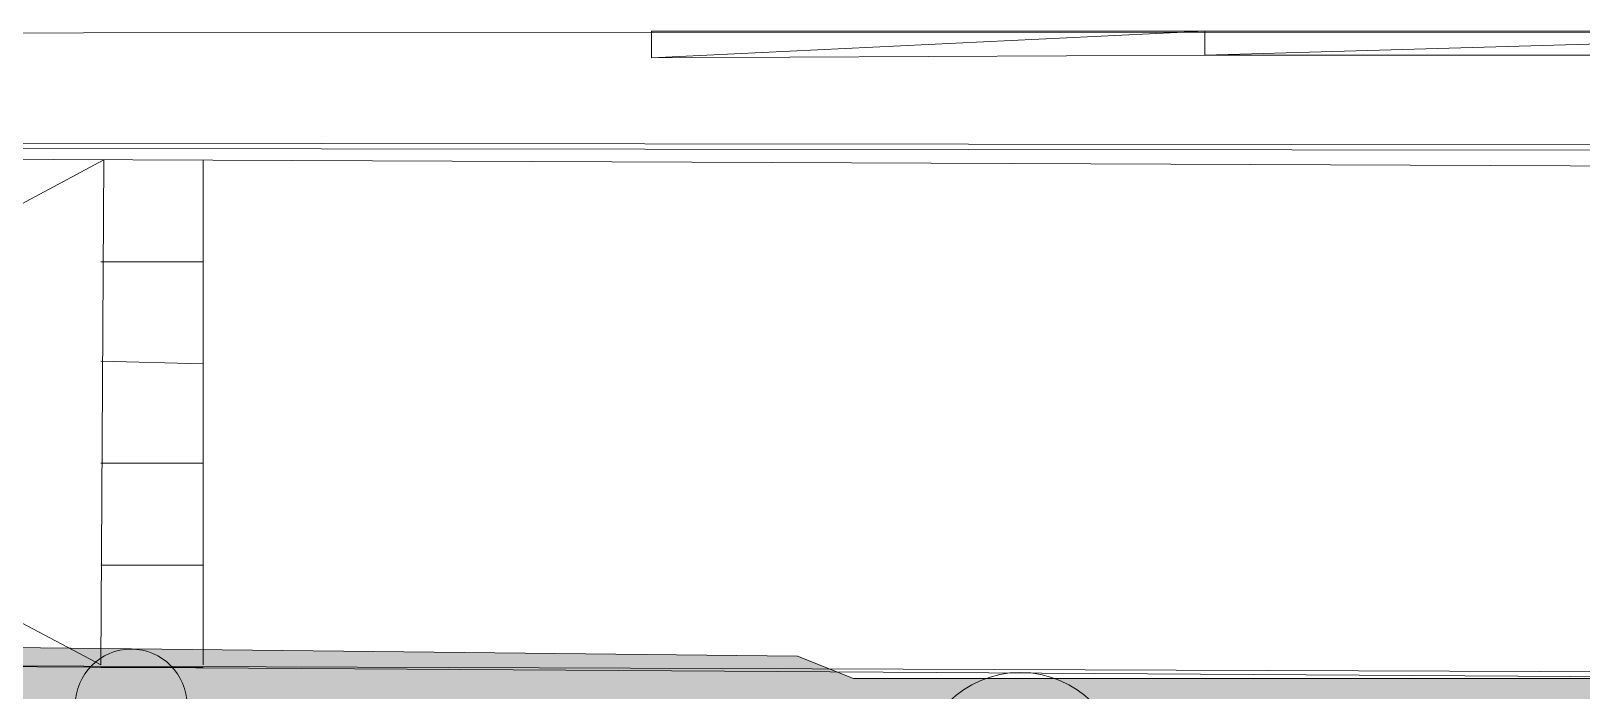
# Model space of a CAD drawing. Header units: metres. Extents: x 1 to 213, y 1 to 147.
# Drawn here: x 111.28 to 117.39, y 39.86 to 42.46 of the extents above; entities that cross this region are included whole.
import ezdxf

# ---------------------------------------------------------------- set-up
doc = ezdxf.new("R2010")
doc.units = ezdxf.units.M
doc.linetypes.add('DASHED', pattern=[1.524, 1.27, -0.254])
doc.layers.get('0').update_dxf_attribs({"lineweight": 0, "plot": 0})
for name, color, linetype, lineweight, plot in [('00-BASE-ARQUITECTURA', 8, 'Continuous', 0, False), ('PJ-COPA-ADULTA', 8, 'DASHED', 0, False), ('PJ-GRAVILLA', 42, 'Continuous', 0, False), ('PJ-HERBACEAS', 212, 'Continuous', 0, False), ('PJ-LIMITE-JARDIN', 7, 'Continuous', 0, False), ('PJ-RIEGO-SECTORES', 5, 'Continuous', 0, False)]:
    doc.layers.add(name, color=color, linetype=linetype, lineweight=lineweight, plot=plot)

# ---------------------------------------------------------------- blocks, each defined once
blk = doc.blocks.new('PJ_OA')
blk.add_circle((0, 0), 0.22)
for tag, p, height in [('CODIGO', (0.15, 0.15), 0.2), ('ESPECIE', (0.15, -0.1), 0.15), ('ZONA', (0.15, -0.3), 0.15)]:
    blk.add_attdef(tag, p, '', height=height)

msp = doc.modelspace()

# ---------------------------------------------------------------- hatches: boundary and pattern name
at = {"layer": 'PJ-GRAVILLA'}
h = msp.add_hatch(dxfattribs=at)
h.set_pattern_fill('GRAVEL', scale=0.03)
h.paths.add_polyline_path([(110.243, 40.0403), (114.2999, 39.9962), (114.5204, 39.908), (129.9104, 39.908), (129.9544, 39.8198), (129.6458, 39.467), (129.6458, 39.2465), (129.9544, 38.4969), (140.1409, 15.9632), (139.7881, 15.9191), (134.5406, 16.6687), (130.7482, 16.8892), (127.7055, 17.5507), (127.4409, 17.7271), (125.9857, 18.1239), (123.7367, 19.1382), (121.9729, 20.1524), (120.0767, 21.5194), (118.4451, 22.9746), (116.8135, 24.7826), (114.9614, 27.3844), (114.344, 28.5309), (113.3739, 30.6917), (110.9045, 37.4385), (111.1249, 37.7472), (111.5218, 37.9677), (111.5218, 38.4087), (111.3454, 38.6291), (111.169, 38.6732), (110.7722, 38.4969), (110.5076, 38.6732), (110.0225, 39.8639), (110.243, 40.0403)])

# ---------------------------------------------------------------- linework, layer by layer
at = {"layer": '00-BASE-ARQUITECTURA'}
for points in [[(130.2455, 39.7721), (130.7112, 40.0896), (131.0287, 40.3436), (131.6319, 40.9257), (132.1717, 41.6454), (132.4151, 42.0581), (132.6056, 42.4603), (98.813, 42.4497)], [(113.7249, 42.4603), (113.7249, 42.3545), (115.9051, 42.4603), (113.7249, 42.4603)], [(113.7249, 42.3545), (115.9051, 42.4603), (115.9051, 42.3651), (113.7249, 42.3545)], [(115.9051, 42.4603), (115.9051, 42.3651), (119.2071, 42.4603), (115.9051, 42.4603)], [(115.9051, 42.3651), (119.2071, 42.4603), (119.2071, 42.3651), (115.9051, 42.3651)], [(52.1935, 42.0793), (123.197, 42.0052)], [(52.204, 42.0581), (123.2076, 41.9841)], [(132.1293, 41.8676), (109.1635, 41.9629)], [(111.5659, 41.9523), (109.6927, 40.9469), (111.5553, 39.9626)], [(111.5659, 41.9523), (111.5553, 39.9626)], [(111.9575, 41.9523), (111.9575, 39.9626)], [(111.5553, 41.5501), (111.9575, 41.5501)], [(111.5553, 41.1586), (111.9575, 41.148)], [(111.5553, 40.7564), (111.9575, 40.7564)], [(111.5553, 40.3542), (111.9575, 40.3542)], [(110.7827, 37.9836), (110.0525, 39.9626), (130.055, 39.8356)], [(110.0525, 39.9626), (130.1397, 39.8886)], [(111.5553, 39.9521), (111.9575, 39.9521)]]:
    msp.add_lwpolyline(points, dxfattribs=at)
at = {"layer": 'PJ-COPA-ADULTA'}
msp.add_circle((115.1776, 39.5319), 0.4, dxfattribs=at)
at = {"layer": 'PJ-LIMITE-JARDIN'}
msp.add_lwpolyline([(110.5076, 38.6732), (110.0225, 39.8639), (110.243, 40.0403), (110.243, 40.0403), (114.2999, 39.9962), (114.5204, 39.908), (129.9104, 39.908), (129.9544, 39.8198)], dxfattribs=at)
at = {"layer": 'PJ-RIEGO-SECTORES'}
msp.add_lwpolyline([(110.5076, 38.6732), (110.0225, 39.8639), (110.243, 40.0403), (114.2999, 39.9962), (114.2999, 39.9962), (114.5204, 39.908), (129.9104, 39.908), (129.9544, 39.8198)], dxfattribs=at)

# ---------------------------------------------------------------- block references
at = {"layer": 'PJ-HERBACEAS'}
msp.add_blockref('PJ_OA', (111.6743, 39.8038), dxfattribs=at)

doc.saveas('drawing.dxf')
